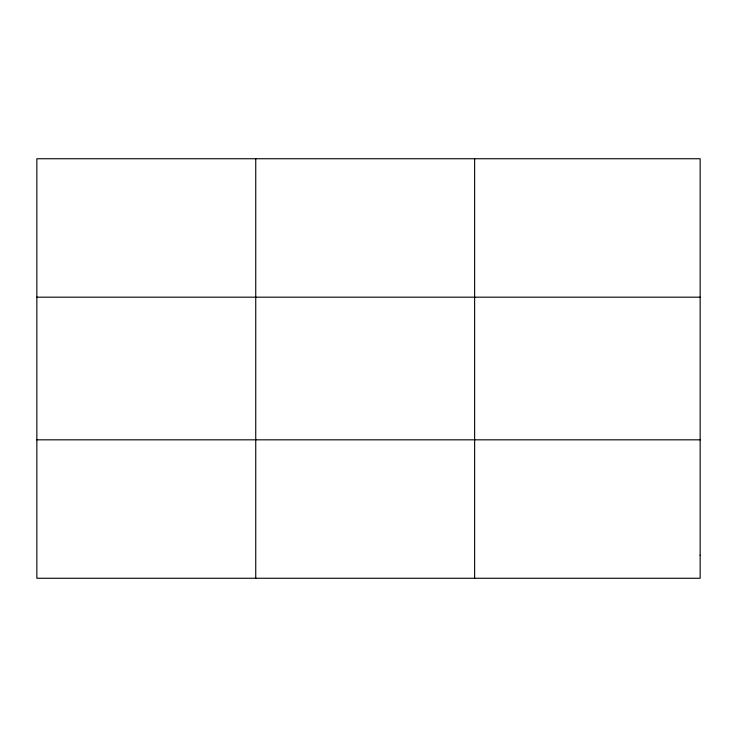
<?xml version="1.0" encoding="UTF-8"?>
<svg xmlns="http://www.w3.org/2000/svg" width="737" height="737" viewBox="0 0 737 737"><rect width="100%" height="100%" fill="white"/><g stroke="black" fill="none" stroke-linecap="round" stroke-linejoin="round"><path stroke-width="1.11" d="M255.739 158.741L255.739 578.259M474.628 158.741L474.628 578.259M36.85 297.177L700.15 297.177M36.85 439.823L700.15 439.823M700.15 555.191L700.15 578.259L36.85 578.259L36.85 158.741L700.15 158.741L700.15 555.191"/></g></svg>
